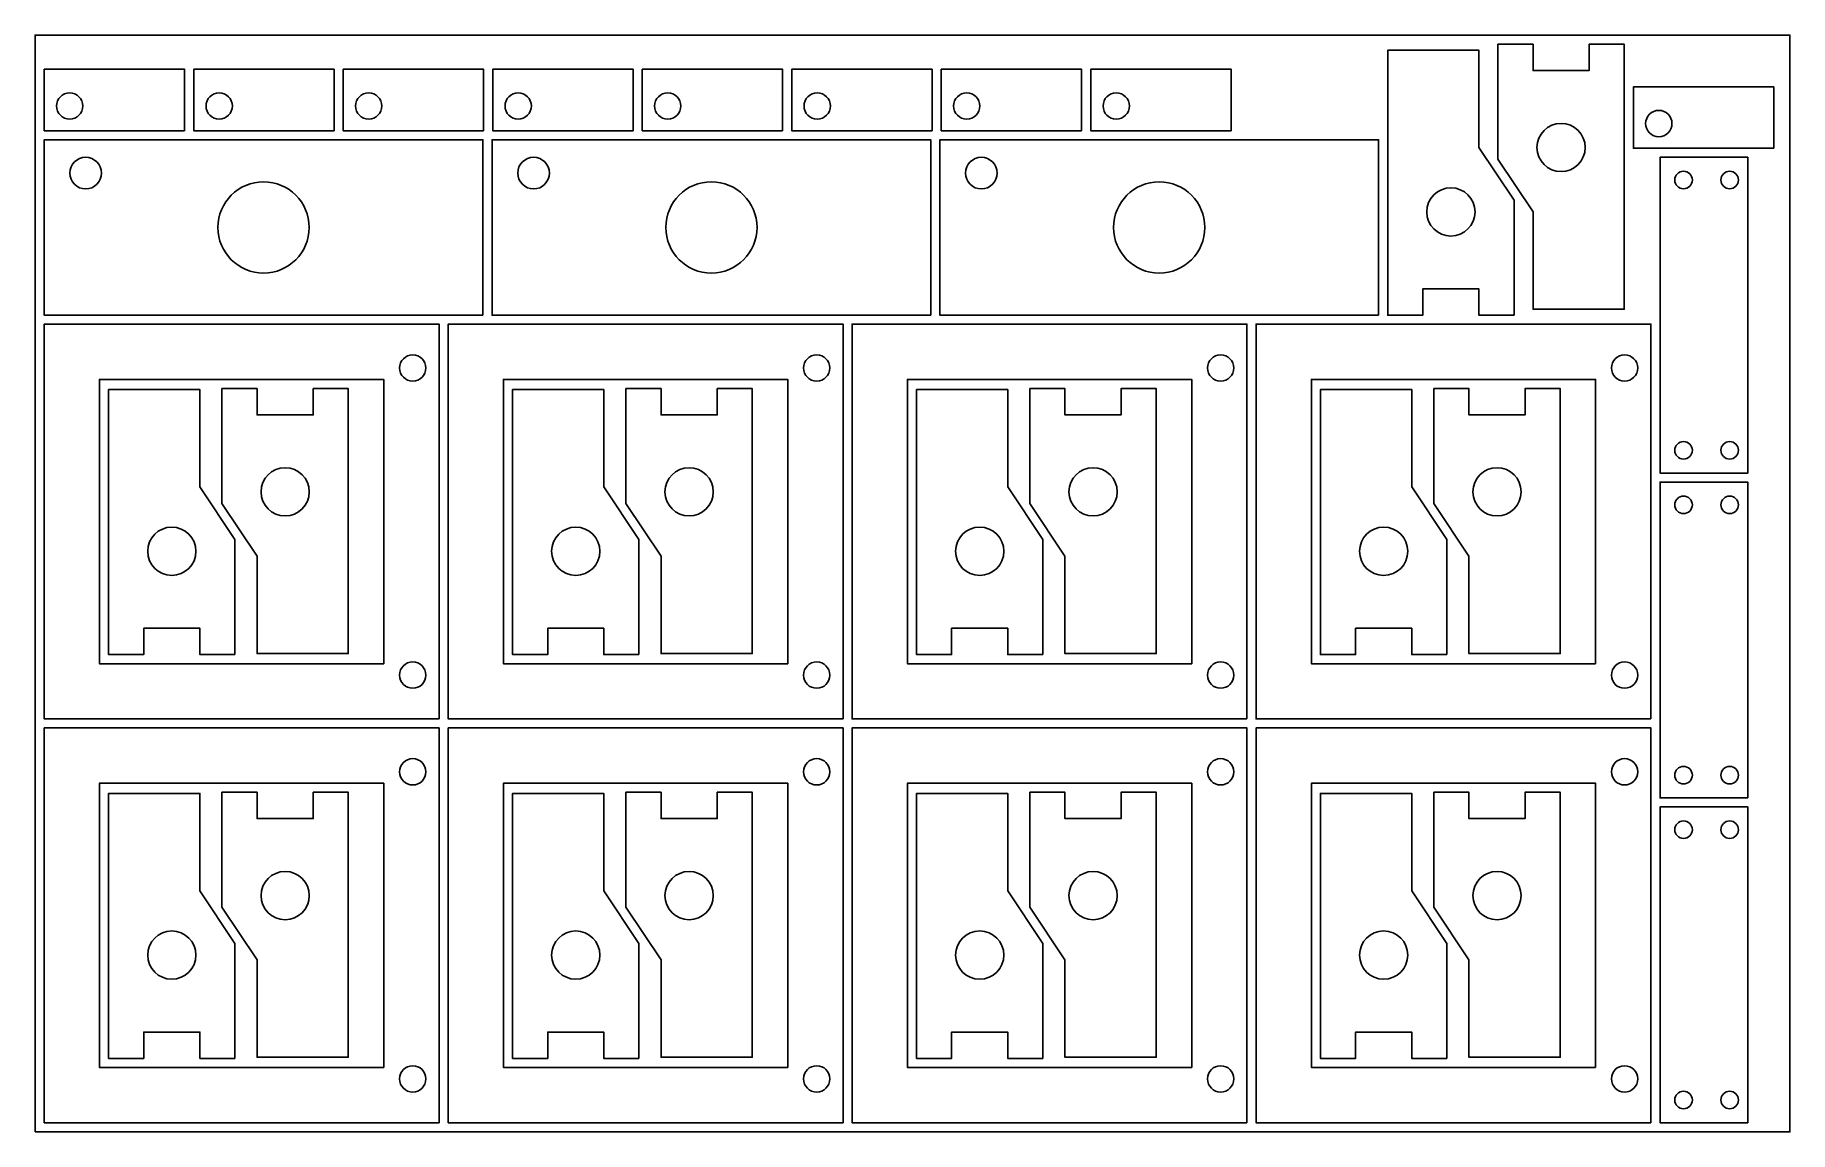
# Model space of a CAD drawing. Header units: metres. Extents: x 0 to 2000, y 0 to 1250.
import ezdxf

# ---------------------------------------------------------------- set-up
doc = ezdxf.new("R2010")
doc.units = ezdxf.units.M

msp = doc.modelspace()

# ---------------------------------------------------------------- linework, layer by layer
for points in [[(0, 0), (2000, 0), (2000, 1250), (0, 1250)], [(1685.6, 930.8), (1685.6, 1061.8), (1645.6, 1121.8), (1645.6, 1232.8), (1541.6, 1232.8), (1541.6, 930.8), (1581.6, 930.8), (1581.6, 960.8), (1645.6, 960.8), (1645.6, 930.8)], [(1667.2, 1239.6), (1667.2, 1108.6), (1707.2, 1048.6), (1707.2, 937.6), (1811.2, 937.6), (1811.2, 1239.6), (1771.2, 1239.6), (1771.2, 1209.6), (1707.2, 1209.6), (1707.2, 1239.6)], [(170.4, 1141), (170.4, 1211), (10.4, 1211), (10.4, 1141)], [(340.8, 1141), (340.8, 1211), (180.8, 1211), (180.8, 1141)], [(511.2, 1141), (511.2, 1211), (351.2, 1211), (351.2, 1141)], [(681.6, 1141), (681.6, 1211), (521.6, 1211), (521.6, 1141)], [(852, 1141), (852, 1211), (692, 1211), (692, 1141)], [(1022.4, 1141), (1022.4, 1211), (862.4, 1211), (862.4, 1141)], [(1192.8, 1141), (1192.8, 1211), (1032.8, 1211), (1032.8, 1141)], [(1363.2, 1141), (1363.2, 1211), (1203.2, 1211), (1203.2, 1141)], [(1981.6, 1121), (1981.6, 1191), (1821.6, 1191), (1821.6, 1121)], [(510.4, 930.8), (510.4, 1130.8), (10.4, 1130.8), (10.4, 930.8)], [(1020.8, 930.8), (1020.8, 1130.8), (520.8, 1130.8), (520.8, 930.8)], [(1531.2, 930.8), (1531.2, 1130.8), (1031.2, 1130.8), (1031.2, 930.8)], [(1952, 750.8), (1952, 1110.8), (1852, 1110.8), (1852, 750.8)], [(460.4, 470.6), (460.4, 920.6), (10.4, 920.6), (10.4, 470.6)], [(920.8, 470.6), (920.8, 920.6), (470.8, 920.6), (470.8, 470.6)], [(1381.2, 470.6), (1381.2, 920.6), (931.2, 920.6), (931.2, 470.6)], [(1841.6, 470.6), (1841.6, 920.6), (1391.6, 920.6), (1391.6, 470.6)], [(397.4, 533.6), (73.4, 533.6), (73.4, 857.6), (397.4, 857.6)], [(227.8, 544), (227.8, 675), (187.8, 735), (187.8, 846), (83.8, 846), (83.8, 544), (123.8, 544), (123.8, 574), (187.8, 574), (187.8, 544)], [(213, 847.2), (213, 716.2), (253, 656.2), (253, 545.2), (357, 545.2), (357, 847.2), (317, 847.2), (317, 817.2), (253, 817.2), (253, 847.2)], [(857.8, 533.6), (533.8, 533.6), (533.8, 857.6), (857.8, 857.6)], [(688.2, 544), (688.2, 675), (648.2, 735), (648.2, 846), (544.2, 846), (544.2, 544), (584.2, 544), (584.2, 574), (648.2, 574), (648.2, 544)], [(673.4, 847.2), (673.4, 716.2), (713.4, 656.2), (713.4, 545.2), (817.4, 545.2), (817.4, 847.2), (777.4, 847.2), (777.4, 817.2), (713.4, 817.2), (713.4, 847.2)], [(1318.2, 533.6), (994.2, 533.6), (994.2, 857.6), (1318.2, 857.6)], [(1148.6, 544), (1148.6, 675), (1108.6, 735), (1108.6, 846), (1004.6, 846), (1004.6, 544), (1044.6, 544), (1044.6, 574), (1108.6, 574), (1108.6, 544)], [(1133.8, 847.2), (1133.8, 716.2), (1173.8, 656.2), (1173.8, 545.2), (1277.8, 545.2), (1277.8, 847.2), (1237.8, 847.2), (1237.8, 817.2), (1173.8, 817.2), (1173.8, 847.2)], [(1778.6, 533.6), (1454.6, 533.6), (1454.6, 857.6), (1778.6, 857.6)], [(1609, 544), (1609, 675), (1569, 735), (1569, 846), (1465, 846), (1465, 544), (1505, 544), (1505, 574), (1569, 574), (1569, 544)], [(1594.2, 847.2), (1594.2, 716.2), (1634.2, 656.2), (1634.2, 545.2), (1738.2, 545.2), (1738.2, 847.2), (1698.2, 847.2), (1698.2, 817.2), (1634.2, 817.2), (1634.2, 847.2)], [(1952, 380.6), (1952, 740.6), (1852, 740.6), (1852, 380.6)], [(460.4, 10.4), (460.4, 460.4), (10.4, 460.4), (10.4, 10.4)], [(920.8, 10.4), (920.8, 460.4), (470.8, 460.4), (470.8, 10.4)], [(1381.2, 10.4), (1381.2, 460.4), (931.2, 460.4), (931.2, 10.4)], [(1841.6, 10.4), (1841.6, 460.4), (1391.6, 460.4), (1391.6, 10.4)], [(397.4, 73.4), (73.4, 73.4), (73.4, 397.4), (397.4, 397.4)], [(227.8, 83.8), (227.8, 214.8), (187.8, 274.8), (187.8, 385.8), (83.8, 385.8), (83.8, 83.8), (123.8, 83.8), (123.8, 113.8), (187.8, 113.8), (187.8, 83.8)], [(213, 387), (213, 256), (253, 196), (253, 85), (357, 85), (357, 387), (317, 387), (317, 357), (253, 357), (253, 387)], [(857.8, 73.4), (533.8, 73.4), (533.8, 397.4), (857.8, 397.4)], [(688.2, 83.8), (688.2, 214.8), (648.2, 274.8), (648.2, 385.8), (544.2, 385.8), (544.2, 83.8), (584.2, 83.8), (584.2, 113.8), (648.2, 113.8), (648.2, 83.8)], [(673.4, 387), (673.4, 256), (713.4, 196), (713.4, 85), (817.4, 85), (817.4, 387), (777.4, 387), (777.4, 357), (713.4, 357), (713.4, 387)], [(1318.2, 73.4), (994.2, 73.4), (994.2, 397.4), (1318.2, 397.4)], [(1148.6, 83.8), (1148.6, 214.8), (1108.6, 274.8), (1108.6, 385.8), (1004.6, 385.8), (1004.6, 83.8), (1044.6, 83.8), (1044.6, 113.8), (1108.6, 113.8), (1108.6, 83.8)], [(1133.8, 387), (1133.8, 256), (1173.8, 196), (1173.8, 85), (1277.8, 85), (1277.8, 387), (1237.8, 387), (1237.8, 357), (1173.8, 357), (1173.8, 387)], [(1778.6, 73.4), (1454.6, 73.4), (1454.6, 397.4), (1778.6, 397.4)], [(1609, 83.8), (1609, 214.8), (1569, 274.8), (1569, 385.8), (1465, 385.8), (1465, 83.8), (1505, 83.8), (1505, 113.8), (1569, 113.8), (1569, 83.8)], [(1594.2, 387), (1594.2, 256), (1634.2, 196), (1634.2, 85), (1738.2, 85), (1738.2, 387), (1698.2, 387), (1698.2, 357), (1634.2, 357), (1634.2, 387)], [(1952, 10.4), (1952, 370.4), (1852, 370.4), (1852, 10.4)]]:
    msp.add_lwpolyline(points, close=True)
for points in [[(54.4, 1169.2, -1), (24.4, 1169.2, -1)], [(224.8, 1169.2, -1), (194.8, 1169.2, -1)], [(395.2, 1169.2, -1), (365.2, 1169.2, -1)], [(565.6, 1169.2, -1), (535.6, 1169.2, -1)], [(736, 1169.2, -1), (706, 1169.2, -1)], [(906.4, 1169.2, -1), (876.4, 1169.2, -1)], [(1076.8, 1169.2, -1), (1046.8, 1169.2, -1)], [(1247.2, 1169.2, -1), (1217.2, 1169.2, -1)], [(1865.6, 1149.2, -1), (1835.6, 1149.2, -1)], [(1711.7, 1121.9, -1), (1766.7, 1121.9, -1)], [(75.7, 1092.7, -1), (39.7, 1092.7, -1)], [(586.1, 1092.7, -1), (550.1, 1092.7, -1)], [(1096.5, 1092.7, -1), (1060.5, 1092.7, -1)], [(312.4, 1030.8, -1), (208.4, 1030.8, -1)], [(822.8, 1030.8, -1), (718.8, 1030.8, -1)], [(1333.2, 1030.8, -1), (1229.2, 1030.8, -1)], [(1878.8, 1074.8, -1), (1878.8, 1094.8, -1)], [(1931.4, 1074.8, -1), (1931.4, 1094.8, -1)], [(1641.1, 1048.5, -1), (1586.1, 1048.5, -1)], [(445.4, 870.6, -1), (415.4, 870.6, -1)], [(905.8, 870.6, -1), (875.8, 870.6, -1)], [(1366.2, 870.6, -1), (1336.2, 870.6, -1)], [(1826.6, 870.6, -1), (1796.6, 870.6, -1)], [(1878.8, 766.8, -1), (1878.8, 786.8, -1)], [(1931.4, 766.8, -1), (1931.4, 786.8, -1)], [(257.5, 729.5, -1), (312.5, 729.5, -1)], [(717.9, 729.5, -1), (772.9, 729.5, -1)], [(1178.3, 729.5, -1), (1233.3, 729.5, -1)], [(1638.7, 729.5, -1), (1693.7, 729.5, -1)], [(1878.8, 704.6, -1), (1878.8, 724.6, -1)], [(1931.4, 704.6, -1), (1931.4, 724.6, -1)], [(183.3, 661.7, -1), (128.3, 661.7, -1)], [(643.7, 661.7, -1), (588.7, 661.7, -1)], [(1104.1, 661.7, -1), (1049.1, 661.7, -1)], [(1564.5, 661.7, -1), (1509.5, 661.7, -1)], [(445.4, 520.6, -1), (415.4, 520.6, -1)], [(905.8, 520.6, -1), (875.8, 520.6, -1)], [(1366.2, 520.6, -1), (1336.2, 520.6, -1)], [(1826.6, 520.6, -1), (1796.6, 520.6, -1)], [(445.4, 410.4, -1), (415.4, 410.4, -1)], [(905.8, 410.4, -1), (875.8, 410.4, -1)], [(1366.2, 410.4, -1), (1336.2, 410.4, -1)], [(1826.6, 410.4, -1), (1796.6, 410.4, -1)], [(1878.8, 396.6, -1), (1878.8, 416.6, -1)], [(1931.4, 396.6, -1), (1931.4, 416.6, -1)], [(1878.8, 334.4, -1), (1878.8, 354.4, -1)], [(1931.4, 334.4, -1), (1931.4, 354.4, -1)], [(257.5, 269.3, -1), (312.5, 269.3, -1)], [(717.9, 269.3, -1), (772.9, 269.3, -1)], [(1178.3, 269.3, -1), (1233.3, 269.3, -1)], [(1638.7, 269.3, -1), (1693.7, 269.3, -1)], [(183.3, 201.5, -1), (128.3, 201.5, -1)], [(643.7, 201.5, -1), (588.7, 201.5, -1)], [(1104.1, 201.5, -1), (1049.1, 201.5, -1)], [(1564.5, 201.5, -1), (1509.5, 201.5, -1)], [(445.4, 60.4, -1), (415.4, 60.4, -1)], [(905.8, 60.4, -1), (875.8, 60.4, -1)], [(1366.2, 60.4, -1), (1336.2, 60.4, -1)], [(1826.6, 60.4, -1), (1796.6, 60.4, -1)], [(1878.8, 26.4, -1), (1878.8, 46.4, -1)], [(1931.4, 26.4, -1), (1931.4, 46.4, -1)]]:
    msp.add_lwpolyline(points, format="xyb", close=True)

doc.saveas('drawing.dxf')
